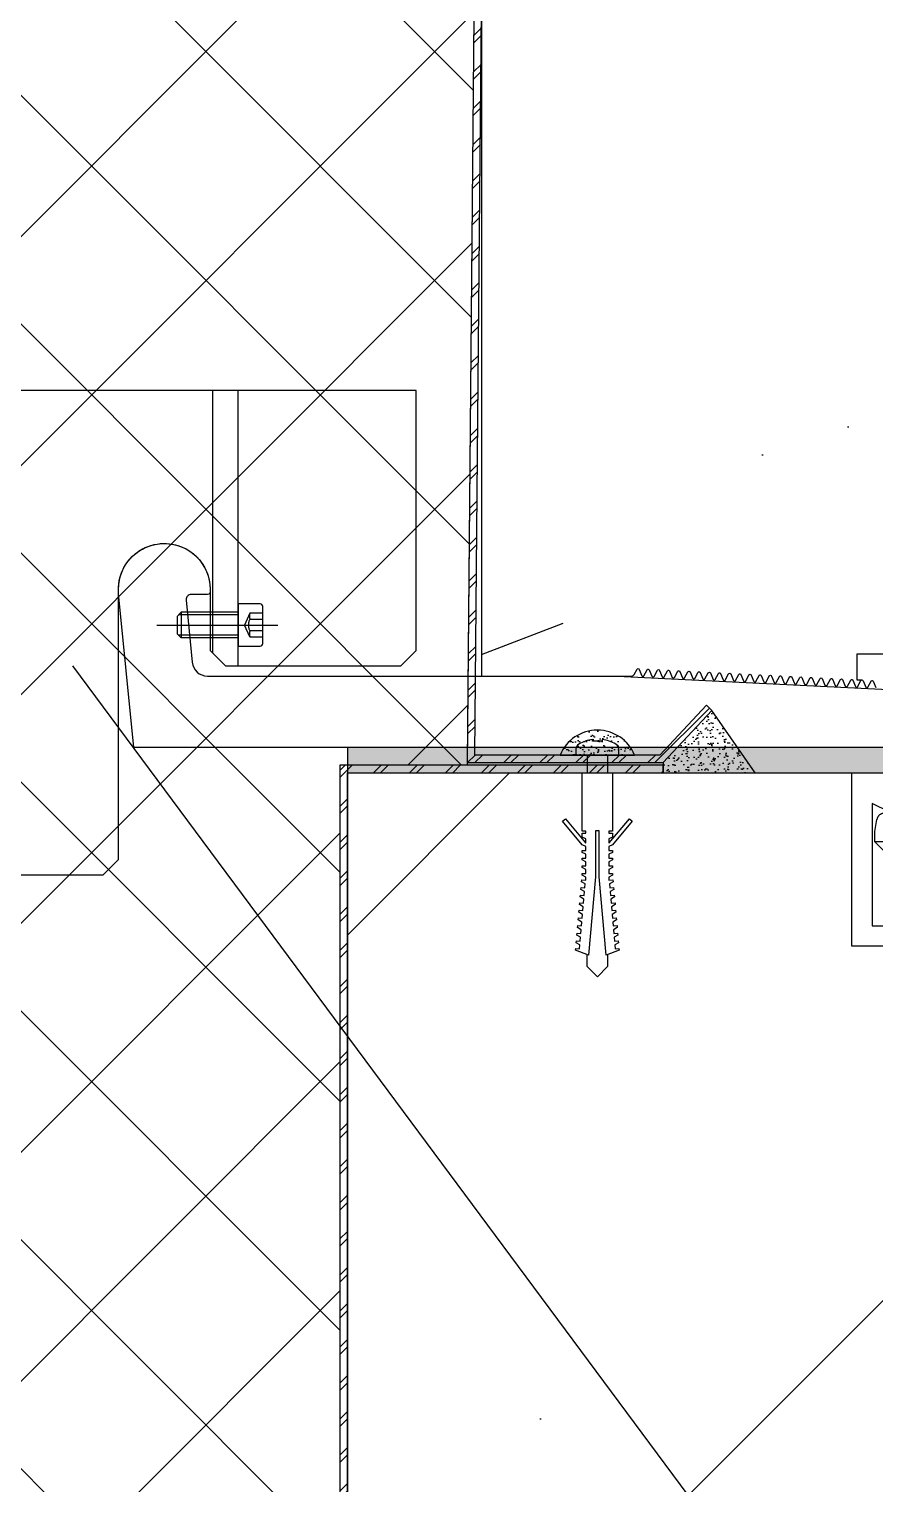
# Model space of a CAD drawing. Header units: millimetres. Extents: x 12351878 to 12381578, y 696206 to 738256.
# Drawn here: x 12357022 to 12357188, y 714994 to 715279.4 of the extents above; entities that cross this region are included whole.
import ezdxf

# ---------------------------------------------------------------- set-up
doc = ezdxf.new("R2010")
doc.units = ezdxf.units.MM
doc.header["$LTSCALE"] = 1000
for name, pattern in [('CENTER', [50.800000000000004, 31.75, -6.35, 6.35, -6.35]), ('CENTER2', [28.575000000000003, 19.05, -3.175, 3.175, -3.175]), ('DOT2', [0.125, 0, -0.125]), ('HIDDEN', [0.125, 0.0625, -0.0625]), ('HIDDEN2', [4.762499999999999, 3.175, -1.5875])]:
    doc.linetypes.add(name, pattern=pattern)
for name, color, linetype in [('A-WALL', 5, 'Continuous'), ('A-WALL-PATT', 8, 'Continuous'), ('DIM_LEAD', 3, 'Continuous'), ('ELASTROMER-V', 241, 'Continuous'), ('EXTRUSION-V', 141, 'Continuous'), ('EXTRUSION2', 133, 'Continuous'), ('FASTENER', 191, 'Continuous'), ('GRID', 8, 'CENTER'), ('INSUL', 8, 'HIDDEN'), ('SILICONE', 8, 'Continuous'), ('STEEL', 3, 'Continuous'), ('STEEL-V', 71, 'Continuous'), ('SYMBOL', 7, 'Continuous')]:
    doc.layers.add(name, color=color, linetype=linetype)
pattern_1 = [(37.50000000000001, (-13517.78597580455, -54191.97125165269), (-0.06299335810960767, 1.926823769013159), [0, -1.52, 0, -1.7, 0, -1.625]), (7.499999999999979, (-13517.78597580455, -54191.97125165269), (1.769776705267728, 2.82214606522974), [0, -0.82, 0, -1.37, 0, -0.525]), (327.5, (-13519.015975805, -54191.97125165269), (3.114141861751495, 0.005659053536964179), [0, -0.5, 0, -1.8, 0, -2.35]), (317.5, (-13519.015975805, -54191.97125165269), (3.006126604572294, 0.8776755649342486), [0, -0.2499999999999999, 0, -1.179999999999999, 0, -1.349999999999999])]

# ---------------------------------------------------------------- blocks, each defined once
blk = doc.blocks.new('*U60')
at = {"color": 0, "linetype": 'ByBlock'}
for p, q in [((-2.000000000000454, 0), (-2.000000000000454, -3.499999999977263)), ((1.999999999999545, 0), (1.999999999999545, -3.499999999977263))]:
    blk.add_line(p, q, dxfattribs=at)
blk.add_lwpolyline([(-3.631647999078154, 2.137003523466773, -0.0990596780167006), (-0.9599999999996952, 3.055712998712806), (-0.9599999999996952, 2.729140914976596), (0.9599999999996952, 2.729140914976596), (0.9599999999996952, 3.055712998712806, -0.0990596780167006), (3.631647999078154, 2.137003523466773, -0.2665876613401604), (4.199999999999477, 1.146785520481898), (4.199999999999477, 0.2400000000006912, -0.4142135623730937), (3.959999999999695, 0), (-3.959999999999695, 0, -0.4142135623731049), (-4.200000000000613, 0.2400000000006912), (-4.200000000000613, 1.146785520481898, -0.2665876613401604)], format="xyb", close=True, dxfattribs=at)
blk.add_lwpolyline([(-6.855000000000018, -12.99599999997735), (-3.000000000000453, -17.59199999997736), (-2.250000000000454, -17.96699999997736), (-2.250000000000454, -18.71699999997736), (-3.000000000000453, -18.71699999997736), (-3.000000000000453, -19.09199999997736), (-2.250000000000454, -19.46699999997736), (-2.250000000000454, -20.21699999997736), (-3.000000000000453, -20.21699999997736), (-3.000000000000453, -20.59199999997736), (-2.250000000000454, -20.96699999997736), (-2.250000000000454, -21.71699999997736), (-3.000000000000453, -21.71699999997736), (-3.000000000000453, -22.09199999997736), (-2.250000000000454, -22.46699999997736), (-2.250000000000454, -23.21699999997736), (-3.000000000000453, -23.21699999997736), (-3.000000000000453, -23.59199999997736), (-2.250000000000454, -23.96699999997736), (-2.250000000000454, -24.55649999997741), (-3.059999999999945, -24.48599999997714), (-3.105000000000018, -24.85949999997729), (-2.384999999999763, -25.29749999997739), (-2.445000000000163, -26.04449999997723), (-3.195000000000163, -25.97999999997728), (-3.224999999999909, -26.35349999997697), (-2.519999999999981, -26.79149999997752), (-2.580000000000381, -27.53999999997723), (-3.330000000000382, -27.47399999997742), (-3.360000000000127, -27.84749999997712), (-2.639999999999872, -28.28699999997752), (-2.7150000000006, -29.03399999997737), (-3.4650000000006, -28.96799999997757), (-3.494999999999436, -29.34149999997726), (-2.77500000000009, -29.7809999999772), (-2.849999999999909, -30.52799999997751), (-3.584999999999581, -30.46199999997725), (-3.615000000000236, -30.8354999999774), (-2.910000000000309, -31.27499999997735), (-2.969999999999799, -32.0219999999772), (-3.719999999999799, -31.95749999997725), (-3.750000000000453, -32.3309999999774), (-3.045000000000527, -32.76899999997704), (-3.105000000000018, -33.51599999997733), (-3.855000000000018, -33.45149999997694), (-3.884999999999764, -33.82499999997754), (-3.164999999999508, -34.26299999997718), (-3.240000000000236, -35.01149999997733), (-3.974999999999909, -34.94549999997708), (-4.019999999999982, -35.31899999997722), (-3.299999999999727, -35.75849999997762), (-3.360000000000127, -36.50549999997702), (-4.110000000000127, -36.43949999997722), (-4.139999999999872, -36.81299999997737), (-3.434999999999945, -37.25249999997732), (-3.494999999999436, -37.99949999997716), (-4.244999999999436, -37.93349999997736), (-4.27500000000009, -38.30699999997705), (-1.724999999999909, -39.28349999997727), (-0.3750000000004547, -23.88749999997754), (-0.3750000000004547, -14.87999999997737), (0.3749999999995452, -14.87999999997737), (0.3749999999995452, -23.88749999997754), (1.724999999999909, -39.28349999997727), (4.27500000000009, -38.30699999997705), (4.230000000000018, -37.93349999997736), (3.495000000000345, -37.99949999997716), (3.419999999999618, -37.25249999997732), (4.139999999999872, -36.81299999997737), (4.110000000000127, -36.43949999997722), (3.360000000000127, -36.50549999997702), (3.284999999999399, -35.75849999997762), (4.005000000000563, -35.31899999997722), (3.974999999999909, -34.94549999997708), (3.224999999999909, -35.01149999997733), (3.165000000000418, -34.26299999997718), (3.870000000000345, -33.82499999997754), (3.83999999999969, -33.45149999997694), (3.08999999999969, -33.51599999997733), (3.0300000000002, -32.76899999997704), (3.749999999999545, -32.3309999999774), (3.704999999999472, -31.95749999997725), (2.969999999999799, -32.0219999999772), (2.894999999999981, -31.27499999997735), (3.615000000000236, -30.8354999999774), (3.585000000000491, -30.46199999997725), (2.835000000000491, -30.52799999997751), (2.77500000000009, -29.7809999999772), (3.480000000000018, -29.34149999997726), (3.450000000000272, -28.96799999997757), (2.700000000000272, -29.03399999997737), (2.639999999999872, -28.28699999997752), (3.344999999999799, -27.84749999997712), (3.315000000000054, -27.47399999997742), (2.565000000000054, -27.53999999997723), (2.505000000000563, -26.79149999997752), (3.224999999999909, -26.35349999997697), (3.195000000000163, -25.97999999997728), (2.445000000000163, -26.04449999997723), (2.370000000000345, -25.29749999997739), (3.08999999999969, -24.85949999997729), (3.059999999999945, -24.48599999997714), (2.249999999999545, -24.55649999997741), (2.249999999999545, -23.96699999997736), (2.999999999999545, -23.59199999997736), (2.999999999999545, -23.21699999997736), (2.249999999999545, -23.21699999997736), (2.249999999999545, -22.46699999997736), (2.999999999999545, -22.09199999997736), (2.999999999999545, -21.71699999997736), (2.249999999999545, -21.71699999997736), (2.249999999999545, -20.96699999997736), (2.999999999999545, -20.59199999997736), (2.999999999999545, -20.21699999997736), (2.249999999999545, -20.21699999997736), (2.249999999999545, -19.46699999997736), (2.999999999999545, -19.09199999997736), (2.999999999999545, -18.71699999997736), (2.249999999999545, -18.71699999997736), (2.249999999999545, -17.96699999997736), (2.999999999999545, -17.59199999997736), (6.855000000000018, -12.99599999997735), (6.284999999999398, -12.51449999997749), (2.325000000000272, -17.21699999997736), (2.249999999999545, -17.21699999997736), (2.249999999999545, -16.46699999997736), (2.999999999999545, -16.09199999997736), (2.999999999999545, -15.34199999997736), (2.249999999999545, -15.34199999997736), (2.249999999999545, -14.96699999997736), (2.999999999999545, -14.96699999997736), (2.999999999999545, -3.499999999977263), (-3.000000000000453, -3.499999999977263), (-3.000000000000453, -14.96699999997736), (-2.250000000000454, -14.96699999997736), (-2.250000000000454, -15.34199999997736), (-3.000000000000453, -15.34199999997736), (-3.000000000000453, -16.09199999997736), (-2.250000000000454, -16.46699999997736), (-2.250000000000454, -17.21699999997736), (-2.3400000000006, -17.21699999997736), (-6.285000000000308, -12.51449999997749)], close=True, dxfattribs=at)
blk.add_lwpolyline([(-2.000000000000454, -39.17819117644785), (-2.000000000000454, -41.50724637678876), (-4.547e-13, -43.49999999997726), (1.999999999999545, -41.4927007299043), (1.999999999999545, -39.17819117644785)], dxfattribs=at)
blk = doc.blocks.new('HSM05x12')
at = {"layer": 'FASTENER', "color": 9, "linetype": 'CENTER2'}
blk.add_line((0, -15.97678127722986), (0, 7.799587753531569), dxfattribs=at)
at = {"layer": 'FASTENER', "color": 8, "linetype": 'HIDDEN2'}
for p, q in [((-2.30940107675849, 4.82000000000005), (-2.30940107675849, 2.31999999999789)), ((-1.154700538379302, 2.32000000000005), (-1.154700538379302, 4.82000000000005)), ((1.154700538379302, 4.82000000000005), (1.154700538379302, 2.32000000000005)), ((2.30940107675849, 2.32000000000005), (2.30940107675849, 4.82000000000005)), ((-2.5, 0), (-2.5, -6)), ((-2.309401076759514, 2.319999999998458), (-3.410605131648481e-13, 1.243108592156204)), ((-2, 0), (-2, -6)), ((2.30940107675849, 2.32000000000005), (0, 1.243108592156204)), ((2, 0), (2, -6)), ((2.5, 0), (2.5, -6))]:
    blk.add_line(p, q, dxfattribs=at)
at = {"layer": 'FASTENER'}
for p, q in [((-2.5, -6), (-2.5, -11.20000000000005)), ((2.5, -6), (2.5, -11.19999999999993)), ((-2.5, -11.20000000000005), (-1.700000000000045, -12)), ((2.5, -11.20000000000005), (1.700000000000045, -12)), ((-1.700000000000045, -12.00000000000011), (1.700000000000045, -12))]:
    blk.add_line(p, q, dxfattribs=at)
at = {"layer": 'FASTENER', "color": 8}
for p, q in [((-2, -6), (-2, -11.70000000000005)), ((2, -6), (2, -11.70000000000005)), ((-2.5, -11.20000000000005), (2.5, -11.20000000000005))]:
    blk.add_line(p, q, dxfattribs=at)
at = {"layer": 'FASTENER'}
blk.add_lwpolyline([(-4.139999999999986, 0), (4.139999999999986, 0), (4.139999999999986, 4.32000000000005, 0.414213562373095), (3.639999999999986, 4.82000000000005), (-3.639999999999986, 4.82000000000005, 0.414213562373095), (-4.139999999999986, 4.32000000000005)], format="xyb", close=True, dxfattribs=at)
at = {"layer": 'FASTENER', "color": 8, "linetype": 'HIDDEN2'}
for centre, radius, start, end in [((-1.732050807571113, 3.55813164784206), 1.366127120997101, 245.0000000000356, 294.9999999999644), ((0, 4.211891405741426), 2.216435522286071, 238.6025353994529, 301.3974646005471), ((1.732050807571113, 3.55813164784206), 1.366127120997101, 245.0000000000356, 294.9999999999644)]:
    blk.add_arc(centre, radius, start, end, dxfattribs=at)
blk = doc.blocks.new('槽式埋件1')
at = {"linetype": 'ByBlock'}
for p, q in [((34.00000000000182, 12), (135.0000000000018, 12)), ((39.00000000000182, -12), (39.00000000000182, 12)), ((130.0000000000018, -12), (130.0000000000018, 12)), ((135.0000000000018, -12), (135.0000000000018, 12)), ((34.00000000000182, 11.07627259531728), (35.57893646463162, 11.07627259531728)), ((34.00000000000182, 10.15254519063456), (35.57893646463162, 10.15254519063456)), ((34.00000000000182, 9.228817785951833), (35.57893646463162, 9.228817785951833)), ((34.00000000000182, 8.30509038126911), (35.57893646463162, 8.30509038126911)), ((34.00000000000182, 7.381362976586388), (35.57893646463162, 7.381362976586388)), ((34.00000000000182, 6.457635571903666), (35.57893646463162, 6.457635571903666)), ((34.00000000000182, 5.533908167222762), (35.57893646463162, 5.533908167222762)), ((34.00000000000182, 4.61018076254004), (35.57893646463162, 4.61018076254004)), ((34.00000000000182, 3.686453357857317), (35.57893646463162, 3.686453357857317)), ((34.00000000000182, 2.762725953174595), (35.57893646463162, 2.762725953174595)), ((34.00000000000182, 1.838998548491872), (35.57893646463162, 1.838998548491872)), ((34.00000000000182, 0.9152711438091501), (35.57893646463162, 0.9152711438091501)), ((34.00000000000182, -0.008456260873572319), (35.57893646463162, -0.008456260873572319)), ((34.00000000000182, -0.9321836655544757), (35.57893646463162, -0.9321836655544757)), ((34.00000000000182, -1.855911070237198), (35.57893646463162, -1.855911070237198)), ((34.00000000000182, -2.779638474919921), (35.57893646463162, -2.779638474919921)), ((34.00000000000182, -3.703365879602643), (35.57893646463162, -3.703365879602643)), ((34.00000000000182, -4.627093284285365), (35.57893646463162, -4.627093284285365)), ((34.00000000000182, -5.550820688968088), (35.57893646463162, -5.550820688968088)), ((34.00000000000182, -6.47454809365081), (35.57893646463162, -6.47454809365081)), ((34.00000000000182, -7.398275498333533), (35.57893646463162, -7.398275498333533)), ((34.00000000000182, -8.322002903016255), (35.57893646463162, -8.322002903016255)), ((34.00000000000182, -9.245730307698977), (35.57893646463162, -9.245730307698977)), ((34.00000000000182, -10.16945771237988), (35.57893646463162, -10.16945771237988)), ((34.00000000000182, -11.0931851170626), (35.57893646463162, -11.0931851170626)), ((34.00000000000182, -12), (135.0000000000018, -12))]:
    blk.add_line(p, q, dxfattribs=at)
blk.add_lwpolyline([(1.818989403545856e-12, 26), (34.00000000000182, 26), (34.00000000000182, -26), (1.818989403545856e-12, -26), (1.818989403545856e-12, -11), (11.50000000000182, -11), (6.000000000001819, -22), (30.00000000000182, -22), (30.00000000000182, 22), (6.000000000001819, 22), (11.50000000000182, 11), (1.818989403545856e-12, 11)], close=True, dxfattribs=at)
at = {"layer": 'FASTENER', "linetype": 'ByBlock'}
for p, q in [((13.50000000000182, 21.5), (13.50000000000182, -21.5)), ((7.500000000001819, 8.000000000001819), (1.818989403545856e-12, 8.00000000000091)), ((7.500000000001819, -7.999999999998181), (1.818989403545856e-12, -7.999999999999091))]:
    blk.add_line(p, q, dxfattribs=at)
blk.add_lwpolyline([(7.500000000001819, 10), (11.50000000000182, 10), (11.50000000000182, 13), (8.117066291159063, 18.85941306235327, -0.5205670505517213), (9.155632130336016, 21.0866246918722), (11.50000000000182, 21.5), (13.50000000000182, 21.5), (21.50000000000364, 13.5), (21.50000000000182, -13.5), (13.50000000000182, -21.5), (11.50000000000182, -21.5), (9.155632130336016, -21.08662469187038, -0.5205670505517741), (8.117066291159063, -18.85941306235327), (11.50000000000182, -13), (11.50000000000182, -10), (7.500000000001819, -10)], format="xyb", close=True, dxfattribs=at)
blk = doc.blocks.new('20221207-AZM03')
at = {"layer": 'ELASTROMER-V', "linetype": 'HIDDEN'}
h = blk.add_hatch(dxfattribs=at)
h.set_pattern_fill('ANSI36', color=256, scale=10, angle=90, style=0)
h.set_pattern_definition([(135, (-55034.28334282219, 15066.27212176357), (-2.430679560328757, 0.6629126073623884), [3.125, -0.625, 0, -0.625])])
h.paths.add_polyline_path([(0, 5), (0, 0), (215.0426816620893, 1.455191522836685e-11), (215.0426816620893, 5.000000000029104)])
blk.add_lwpolyline([(0, 5), (0, 0), (215.0426816620893, 0), (215.0426816620893, 5.000000000014552)], close=True, dxfattribs=at)
at = {"layer": 'EXTRUSION-V', "linetype": 'HIDDEN'}
for p, q in [((-26.4573183406319, 23.50000000184082, -0.008874605124980698), (-26.4573183406319, 74.99999999997817, -0.008874605124980698)), ((-21.4573183406319, 21.00000000184082, -0.008874605124980698), (-21.4573183406319, 74.99999999997817, -0.008874605124980698))]:
    blk.add_line(p, q, dxfattribs=at)
at = {"layer": 'EXTRUSION2', "elevation": 0.008874605125705448}
blk.add_lwpolyline([(13.49999334916356, 24.00000000181171), (13.49999334922177, 74.99999999997817), (-86.69938735709002, 74.99999999997817), (-86.69938735709002, -20.00000000002183), (-47.9573183406319, -20.00000000002183), (-45.95731833632453, -17.99999999571446), (-44.9573183406319, -17.00000000002183), (-44.9573183406319, 35.99999999997817, -0.9999999999999999), (-26.9573183406319, 35.99999999997817), (-26.9573183406319, 24.00000000184082), (-23.9573183406319, 21.00000000184082), (10.49999334919266, 21.00000000184082)], format="xyb", close=True, dxfattribs=at)
at = {"layer": 'EXTRUSION2'}
for points in [[(215.0426816620893, 5.000000000014552), (24.87280757610279, 5), (-41.95731834064645, 5), (-44.92199767740385, 35.20342960815469, -1.069153412926147), (-26.9664337287395, 35.59503840185062, -0.4714027029211819), (-27.45731834064645, 35), (-29.96282659527787, 35), (-30.66833484992094, 35, 0.4424391676672669), (-31.66378791343595, 33.90474666205409), (-30.49729750338884, 21.71423998616228, 0.3865402748554823), (-27.51093831296021, 19.00000000000728), (55.81731597393809, 19.00000000000728, 0.2764679990651335), (56.25804056112247, 19.26386055336479), (56.82753199159924, 20.32674470575876, -0.6335852295157945), (57.2429312273307, 20.30571738717117), (57.76374365839001, 19.04129878100503, 0.6335852295093389), (58.17914289412147, 19.02027146241016), (58.82497456741112, 20.22563507965242, -0.6335852295031684), (59.24037380308437, 20.20460776106484), (59.76118623414368, 18.94018915489869, 0.6335852295103432), (60.17658546987514, 18.91916183630383), (60.82241714316478, 20.12452545354608, -0.6335852295174673), (61.23781637889624, 20.1034981349585), (61.75862880995555, 18.83907952879235, 0.6335852295117396), (62.17402804568701, 18.81805221019749), (62.81985971891845, 20.02341582743975, -0.6335852295157945), (63.23525895464991, 20.00238850884489), (63.75607138570922, 18.73796990268602, 0.6335852295119563), (64.17147062144068, 18.71694258409116), (64.81730229467212, 19.92230620133341, -0.6335852295157945), (65.23270153046178, 19.90127888273855), (65.75351396146289, 18.63686027657968, 0.6335852295116241), (66.16891319719434, 18.61583295798482), (66.81474487048399, 19.82119657522708, -0.6335852295172923), (67.23014410621545, 19.80016925663222), (67.75095653727476, 18.53575065046607, 0.6335852295104584), (68.16635577300622, 18.51472333187849), (68.81218744623766, 19.72008694912074, -0.6335852295169605), (69.22758668196911, 19.69905963052588), (69.74839911302843, 18.43464102435973, 0.6335852295091223), (70.16379834875988, 18.41361370576487), (70.80963002204953, 19.61897732301441, -0.6335852295174073), (71.22502925772278, 19.59795000441954), (71.7458416887821, 18.3335313982534, 0.6335852295102284), (72.16124092451355, 18.31250407965854), (72.8070725978032, 19.51786769690079, -0.6335852295143984), (73.22247183353466, 19.49684037831321), (73.74328426459397, 18.23242177213979, 0.6335852295111218), (74.15868350032542, 18.2113944535522), (74.80451517355687, 19.41675807079446, -0.6335852295170755), (75.21991440928832, 19.39573075220687), (75.74072684034763, 18.13131214604073, 0.633585229510735), (76.15612607607909, 18.11028482744587), (76.80195774931053, 19.31564844468812, -0.6335852295157945), (77.21735698504199, 19.29462112610054), (77.7381694161013, 18.03020251993439, 0.6335852295093989), (78.15356865183276, 18.00917520133953), (78.7994003251224, 19.21453881858179, -0.6335852295174673), (79.21479956085386, 19.1935114999942), (79.73561199191317, 17.92909289382806, 0.6335852295099517), (80.15101122764463, 17.90806557523319), (80.79684290087607, 19.11342919247545, -0.6335852295157945), (81.21224213660753, 19.09240187388059), (81.73305456766684, 17.82798326772172, 0.6335852295116795), (82.1484538033983, 17.80695594912686), (82.79428547662974, 19.01231956636911, -0.6335852295170755), (83.2096847123612, 18.99129224777425), (83.73049714342051, 17.72687364160811, 0.633585229510735), (84.14589637915196, 17.70584632302052), (84.79172805244161, 18.91120994026278, -0.6335852295149649), (85.20712728817307, 18.89018262166792), (85.72793971923238, 17.62576401550177, 0.6335852295099517), (86.14333895496384, 17.60473669691419), (86.78917062819528, 18.81010031415644, -0.6335852295169605), (87.20456986392674, 18.78907299556158), (87.72538229498605, 17.52465438939544, 0.6335852295092371), (88.1407815307175, 17.50362707080058), (88.78661320394895, 18.70899068804283, -0.6335852295161861), (89.2020124396804, 18.68796336945525), (89.72282487073971, 17.4235447632891, 0.6335852295120159), (90.13822410647117, 17.40251744469424), (90.78405577976082, 18.6078810619365, -0.6335852295172923), (91.19945501549228, 18.58685374334891), (91.72026744655159, 17.32243513718277, 0.6335852295103432), (92.13566668228304, 17.3014078185879), (92.78149835551449, 18.50677143583016, -0.6335852295145136), (93.19689759124594, 18.48574411724258), (93.71771002230525, 17.22132551107643, 0.6335852295104584), (94.13310925803671, 17.20029819248157), (94.77894093126815, 18.40566180972382, -0.6335852295170158), (95.19434016699961, 18.38463449113624), (95.71515259805892, 17.12021588497009, 0.6335852295095137), (96.13055183379038, 17.09918856637523), (96.77638350708003, 18.30455218362476, -0.6335852295157393), (97.19178274281148, 18.2835248650299), (97.7125951738708, 17.01910625885648, 0.6335852295043344), (98.12799440960225, 16.99807894026162), (98.7738260828337, 18.2034425574966, -0.6335852295157945), (99.18922531856515, 18.18241523890902), (99.71003774962446, 16.91799663273559, 0.6335852295086708), (100.1254369853559, 16.89696931414073), (100.7712686585874, 18.10233293138299, -0.6335852295157945), (101.1866678943188, 18.0813056127954), (101.7074803253781, 16.81688700662926, 0.6335852295103432), (102.1228795611096, 16.7958596880344), (102.7687112343992, 18.00122330527665, -0.6335852295161861), (103.1841104701307, 17.98019598668907), (103.70492290119, 16.71577738052292, 0.6335852295112328)], [(124.5323424088565, 23.27414611729546), (99.98690828766848, 23.27414611728091), (99.98690828766848, 18.27396949412287), (100.9856295756472, 18.22341468108425, -0.290127013347504), (101.1866678942752, 18.08130561174403), (101.7074803253636, 16.81688700558516, 0.6335852295024177), (102.122879561095, 16.79585968700485), (102.7687112343265, 18.00122330425438, -0.6335852295119666), (103.1841104700434, 17.98019598567407), (103.7049229011318, 16.71577737952248, 0.6335852295024177)]]:
    blk.add_lwpolyline(points, format="xyb", dxfattribs=at)
at = {"layer": 'FASTENER', "rotation": 270.0000000004102}
blk.add_blockref('HSM05x12', (-21.4573183406319, 28.99999999994907), dxfattribs=at)
at = {"layer": 'STEEL-V', "linetype": 'HIDDEN', "rotation": 270}
blk.add_blockref('槽式埋件1', (124.9998218298424, 0), dxfattribs=at)
blk = doc.blocks.new('bnc01')
at = {"layer": 'A-WALL-PATT'}
h = blk.add_hatch(dxfattribs=at)
h.set_pattern_fill('混凝土', color=256, scale=30, style=0)
h.set_pattern_definition([(49.99999999999999, (-12393068.00000522, -712572.9283430666), (215.178054780226, -18.82564049477853), [22.5, -247.5]), (355, (-12393068.00000522, -712572.9283430666), (-41.6254000839, 225.6576401100035), [18, -198]), (100.4514, (-12393050.06850122, -712574.4971450666), (173.5528145142065, 206.8318626182861), [19.122057, -210.3426336]), (46.18420000000002, (-12393068.00000522, -712512.9283430666), (320.1723145876933, -49.65570429870542), [33.74999999999996, -371.2499999999997]), (96.6356, (-12393041.31898171, -712517.0663351666), (280.398811664611, 292.2353612701325), [28.6830864, -315.5139]), (351.1842, (-12393068.00000522, -712512.9283430666), (280.3985835400882, 292.2355802775974), [27, -297]), (21, (-12393038.00000522, -712527.9283430666), (179.0721156355385, -120.7856671996016), [22.5, -247.5]), (326.0000000000001, (-12393038.00000522, -712527.9283430666), (72.99459957647451, 217.5450135140559), [18, -198]), (71.4514, (-12393023.07733531, -712537.9938248666), (252.066788574447, 96.75914901298572), [19.122057, -210.3426336]), (37.50000000000001, (-12393068.00000522, -712572.9283430666), (3.647956595187201, 99.86815614939344), [0, -195.6, 0, -201, 0, -198.75]), (7.499999999999999, (-12393068.00000522, -712572.9283430666), (78.92086123264458, 118.3235135647081), [0, -114.6, 0, -191.1, 0, -75.75]), (327.5, (-12393134.90000522, -712572.9283430666), (160.1467308517227, -6.766461520313927), [0, -75, 0, -234, 0, -310.5]), (317.5, (-12393164.90000522, -712572.9283430666), (174.9558508027159, 30.03149469969532), [0, -97.5, 0, -155.4, 0, -220.5])])
h.paths.add_polyline_path([(3426.99998813495, 2750.571656933404), (3426.99998813495, 2710.571656887303), (3513.31851432845, 2710.571656887303), (3513.31851432845, 2579.571668165387), (3539.999994784594, 2579.571668165387), (3702.042824381962, 2571.571668176563), (3702.042824381962, 2560.571656933404), (3737.000002952293, 2560.57165614143), (3737.000002952293, 2750.571656933404)])
h = blk.add_hatch(dxfattribs=at)
h.set_pattern_fill('钢筋混凝土', color=256, scale=50, style=0)
h.set_pattern_definition([(45, (0, 0), (-88.38834764831843, 88.38834764831844), []), (49.99999999999999, (0, 0), (358.6300913003767, -31.37606749129755), [37.5, -412.5]), (355, (0, 0), (-69.3756668065, 376.0960668500059), [30, -330]), (100.4514, (29.88584, -2.61467), (289.2546908570108, 344.7197710304768), [31.870095, -350.571056]), (46.18420000000002, (0, 100), (533.6205243128222, -82.75950716450905), [56.24999999999999, -618.7499999999999]), (96.6356, (44.4683725, 93.1033465), (467.3313527743517, 487.0589354502209), [47.805144, -525.8565]), (351.1842, (0, 100), (467.3309725668136, 487.0593004626623), [45, -495]), (21, (50, 75), (298.4535260592309, -201.3094453326694), [37.5, -412.5]), (326.0000000000001, (50, 75), (121.6576659607909, 362.5750225234265), [30, -330]), (71.4514, (74.8711165, 58.224197), (420.111314290745, 161.2652483549762), [31.870095, -350.571056]), (37.50000000000001, (0, 0), (6.079927658645334, 166.4469269156558), [0, -326, 0, -335, 0, -331.25]), (7.499999999999999, (0, 0), (131.5347687210743, 197.2058559411801), [0, -191, 0, -318.5, 0, -126.25]), (327.5, (-111.5, 0), (266.9112180862045, -11.27743586718988), [0, -125, 0, -390, 0, -517.5]), (317.5, (-161.5, 0), (291.5930846711931, 50.05249116615887), [0, -162.5, 0, -259, 0, -367.5])])
h.paths.add_polyline_path([(3486.999994784594, 2310.571656933404), (3736.999994784593, 2310.571656933406), (3870.333328117927, 2477.238323600072), (3736.999994784594, 2560.571656933406), (3486.999994784594, 2560.571656933404)])
at = {"layer": 'INSUL', "linetype": 'ByBlock'}
h = blk.add_hatch(dxfattribs=at)
h.set_pattern_fill('ANSI37', color=256, scale=20)
h.set_pattern_definition([(45, (-12393068.00000522, -704772.9283430666), (-22.45064030267288, 22.45064030267288), []), (135, (-12393068.00000522, -704772.9283430666), (-22.45064030267288, -22.45064030267288), [])])
h.paths.add_polyline_path([(3403.999987946823, 2709.071656809887), (3511.818514244631, 2709.071656809887), (3510.500136068091, 2562.071668165387), (3485.500142719597, 2562.071668165387), (3485.500142717734, 2362.57166816527), (3349.000037217513, 2362.571668166202), (3349.000037217513, 2655.571663008071), (3361.99998813495, 2655.571663008071), (3362.000134028494, 2688.571656887303), (3403.999987946823, 2688.571656887187)])
at = {"layer": 'SILICONE'}
h = blk.add_hatch(dxfattribs=at)
h.set_pattern_fill('AR-SAND', color=256, angle=270, style=0)
h.set_pattern_definition([(307.5, (-15558.21121035889, 98829.39212833846), (1.926823769013159, 0.0629933581096078), [0, -1.519999999999994, 0, -1.699999999999994, 0, -1.624999999999994]), (277.5, (-15558.21121035889, 98829.39212833846), (2.82214606522974, -1.769776705267728), [0, -0.82, 0, -1.37, 0, -0.525]), (237.5, (-15558.21121035889, 98830.62212833844), (0.005659053536964369, -3.114141861751495), [0, -0.5, 0, -1.8, 0, -2.35]), (227.5, (-15558.21121035889, 98830.62212833844), (0.8776755649342488, -3.006126604572294), [0, -0.2499999999999979, 0, -1.179999999999983, 0, -1.349999999999983])])
h.paths.add_polyline_path([(3558.537880154327, 2572.828611925826), (3548.990852827206, 2562.571668165387), (3548.990852827206, 2560.571668165387), (3567.041182508692, 2560.571668165387)])
h = blk.add_hatch(dxfattribs=at)
h.set_pattern_fill('AR-SAND', color=256, angle=270, style=0)
h.set_pattern_definition([(307.5, (-15558.21121035889, 98829.39212833846), (1.926823769013159, 0.0629933581096078), [0, -1.519999999999993, 0, -1.699999999999993, 0, -1.624999999999993]), (277.5, (-15558.21121035889, 98829.39212833846), (2.82214606522974, -1.769776705267728), [0, -0.82, 0, -1.37, 0, -0.525]), (237.5, (-15558.21121035889, 98830.62212833844), (0.005659053536964369, -3.114141861751495), [0, -0.5, 0, -1.8, 0, -2.35]), (227.5, (-15558.21121035889, 98830.62212833844), (0.8776755649342488, -3.006126604572294), [0, -0.2499999999999979, 0, -1.179999999999983, 0, -1.349999999999983])])
h.paths.add_polyline_path([(3558.537880154327, 2572.828611925826), (3548.990852827206, 2562.571668165387), (3548.990852827206, 2560.571668165387), (3567.041182508692, 2560.571668165387)])
h = blk.add_hatch(dxfattribs=at)
h.set_pattern_fill('AR-SAND', color=256, angle=360, style=0)
h.set_pattern_definition(pattern_1)
edge = h.paths.add_edge_path()
edge.add_line((3528.741383556277, 2564.071667956887), (3543.346456509084, 2564.071668373886))
edge.add_arc((3536.043920118362, 2561.046698542428), 7.904269745463272, 22.50107297648324, 157.4989302953)
h = blk.add_hatch(dxfattribs=at)
h.set_pattern_fill('AR-SAND', color=256, angle=360, style=0)
h.set_pattern_definition(pattern_1)
edge = h.paths.add_edge_path()
edge.add_line((3528.741383556277, 2564.071667956887), (3543.346456509084, 2564.071668373886))
edge.add_arc((3536.043920118362, 2561.046698542428), 7.904269745463272, 22.50107297648324, 157.4989302953)
at = {"layer": 'STEEL-V', "linetype": 'ByBlock'}
h = blk.add_hatch(dxfattribs=at)
h.set_pattern_fill('Q119', color=256, scale=10, angle=315, style=0, pattern_type=2)
h.set_pattern_definition([(45, (-32887.79036888853, 32353.05022147798), (-3.535533905932737, 3.535533905932739), []), (45, (-32887.0832621064, 32352.34311469679), (-3.535533905932737, 3.535533905932739), [])])
h.paths.add_polyline_path([(3387.999988030642, 2690.571656887303), (3403.999987946823, 2690.571656887303), (3403.999987946823, 2709.071656809887), (3511.818514244631, 2709.071656809887), (3510.500136068091, 2562.571668165387), (3548.990852829069, 2562.571668165387), (3558.537880156189, 2572.828611925826), (3557.439903547987, 2573.850594003103), (3548.337808968499, 2564.071668165387), (3512.00013615191, 2564.071668165387), (3513.31851432845, 2710.571656887303), (3401.999988030642, 2710.571656887303), (3401.999988030642, 2692.571656887303), (3387.999988030642, 2692.571656887303)])
h = blk.add_hatch(dxfattribs=at)
h.set_pattern_fill('Q119', color=256, scale=10, angle=315, style=0, pattern_type=2)
h.set_pattern_definition([(45, (-32803.22027666867, 32348.05022147798), (-3.535533905932737, 3.535533905932739), []), (45, (-32802.51316988654, 32347.34311469679), (-3.535533905932737, 3.535533905932739), [])])
h.paths.add_polyline_path([(3548.990852827206, 2562.071668165387), (3485.500142719597, 2562.071668165387), (3485.500142719597, 2362.57166816527), (3349.000037217513, 2362.571668166202), (3349.000037217513, 2361.071668166202), (3487.000142719597, 2361.07166816527), (3487.000142719597, 2560.571668165387), (3548.990852827206, 2560.571668165387)])
at = {"layer": 'A-WALL'}
for q in [(3736.999994784594, 2560.571656933406), (3486.999994784594, 2310.571656933404)]:
    blk.add_line((3486.999994784594, 2560.571656933404), q, dxfattribs=at)
at = {"layer": 'GRID', "linetype": 'DOT2'}
blk.add_line((3361.99998813495, 2655.571663708659), (3436.99998813495, 2655.571663007955, -6.694355303533301e-08), dxfattribs=at)
at = {"layer": 'INSUL', "linetype": 'ByBlock'}
for points, elevation in [([(3426.99998813495, 2750.571656933404), (3426.99998813495, 2710.571656887303), (3513.31851432845, 2710.571656887303), (3513.31851432845, 2579.571668165387), (3539.999994784594, 2579.571668165387), (3702.042824381962, 2571.571668176563), (3702.042824381962, 2560.571656933404), (3737.000002952293, 2560.57165614143), (3737.000002952293, 2750.571656933404)], -6.694355303533301e-08), ([(3403.999987946823, 2709.071656809887), (3511.818514244631, 2709.071656809887), (3510.500136068091, 2562.071668165387), (3485.500142719597, 2562.071668165387), (3485.500142717734, 2362.57166816527), (3349.000037217513, 2362.571668166202), (3349.000037217513, 2655.571663008071), (3361.99998813495, 2655.571663008071), (3362.000134028494, 2688.571656887303), (3403.999987946823, 2688.571656887187)], 5.176894548983447e-10)]:
    blk.add_lwpolyline(points, close=True, dxfattribs=dict(at, elevation=elevation))
at = {"layer": 'SILICONE', "elevation": 5.176894548983447e-10}
blk.add_lwpolyline([(3558.537880154327, 2572.828611925826), (3548.990852827206, 2562.571668165387), (3548.990852827206, 2560.571668165387), (3567.041182508692, 2560.571668165387), (3558.537880154327, 2572.828611925826)], dxfattribs=at)
blk.add_lwpolyline([(3558.537880154327, 2572.828611925826), (3548.990852827206, 2562.571668165387), (3548.990852827206, 2560.571668165387), (3567.041182508692, 2560.571668165387), (3558.537880154327, 2572.828611925826)], dxfattribs=at)
blk.add_lwpolyline([(3528.741383556277, 2564.071667956887), (3543.346456509084, 2564.071668373886, 0.6681651147197814), (3528.741383556277, 2564.071667956887, 0.3678191468024997)], format="xyb", dxfattribs=at)
blk.add_lwpolyline([(3528.741383556277, 2564.071667956887), (3543.346456509084, 2564.071668373886, 0.6681651147197814), (3528.741383556277, 2564.071667956887, 0.3678191468024997)], format="xyb", dxfattribs=at)
at = {"layer": 'STEEL', "elevation": 5.176894548983447e-10}
for points in [[(3387.999988030642, 2690.571656887303), (3403.999987946823, 2690.571656887303), (3403.999987946823, 2709.071656809887), (3511.818514244631, 2709.071656809887), (3510.500136068091, 2562.571668165387), (3548.990852829069, 2562.571668165387), (3558.537880156189, 2572.828611925826), (3557.439903547987, 2573.850594003103), (3548.337808968499, 2564.071668165387), (3512.00013615191, 2564.071668165387), (3513.31851432845, 2710.571656887303), (3401.999988030642, 2710.571656887303), (3401.999988030642, 2692.571656887303), (3387.999988030642, 2692.571656887303)], [(3548.990852827206, 2562.071668165387), (3485.500142719597, 2562.071668165387), (3485.500142719597, 2362.57166816527), (3349.000037217513, 2362.571668166202), (3349.000037217513, 2361.071668166202), (3487.000142719597, 2361.07166816527), (3487.000142719597, 2560.571668165387), (3548.990852827206, 2560.571668165387)]]:
    blk.add_lwpolyline(points, close=True, dxfattribs=at)
at = {"linetype": 'ByBlock'}
blk.add_blockref('20221207-AZM03', (3487.000142719597, 2560.571668165387), dxfattribs=at)
at = {"layer": 'FASTENER', "xscale": -1}
blk.add_blockref('*U60', (3536.04392003268, 2564.071668165387), dxfattribs=at)
blk.add_blockref('*U60', (3536.04392003268, 2564.071668165387), dxfattribs=at)

msp = doc.modelspace()

# ---------------------------------------------------------------- linework, layer by layer
at = {"layer": 'DIM_LEAD'}
msp.add_line((12357030.5, 715154.5), (12357968.5, 713891.5), dxfattribs=at)

# ---------------------------------------------------------------- block references
at = {"layer": 'SYMBOL'}
msp.add_blockref('bnc01', (12353597.50000522, 712572.9283430666), dxfattribs=at)

doc.saveas('drawing.dxf')
